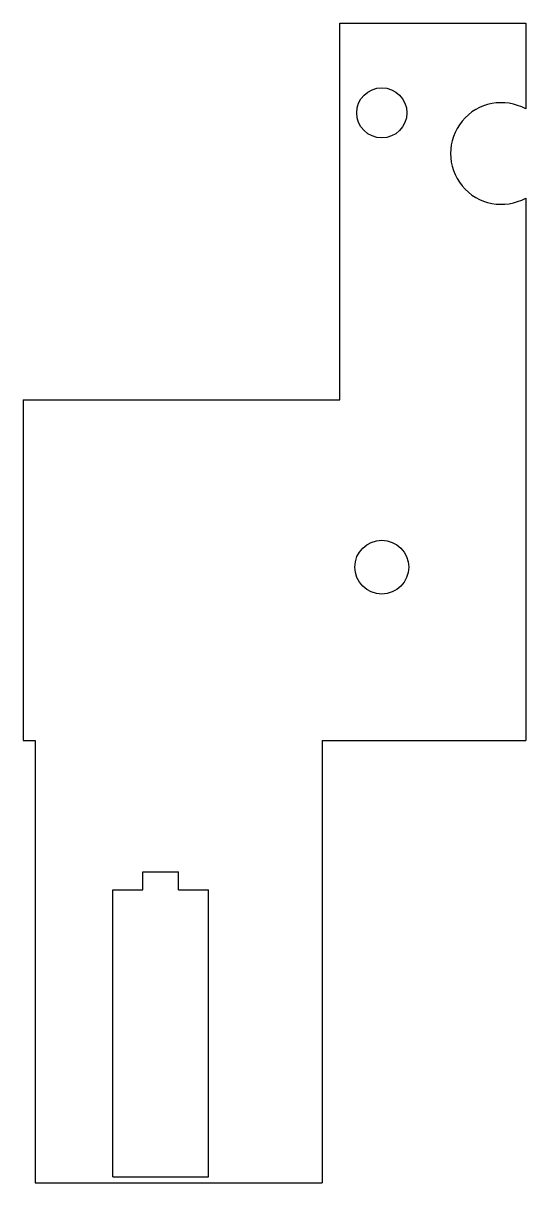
# Model space of a CAD drawing. Header units: millimetres. Extents: x 0 to 84, y 0 to 194.
import ezdxf

# ---------------------------------------------------------------- set-up
doc = ezdxf.new("R2010")
doc.units = ezdxf.units.MM

msp = doc.modelspace()

# ---------------------------------------------------------------- linework, layer by layer
at = {"layer": 'sheet_layer'}
for p, q in [((53, 194), (84.1, 194)), ((53, 131), (53, 194)), ((84.1, 194), (84.1, 179.646)), ((84.1, 164.754), (84.1, 74)), ((0, 131), (53, 131)), ((0, 131), (0, 74)), ((0, 74), (2, 74)), ((2, 74), (2, 0)), ((50, 74), (50, 0)), ((50, 74), (84.1, 74)), ((20, 49), (20, 52)), ((20, 52), (26, 52)), ((26, 49), (26, 52)), ((15, 49), (20, 49)), ((15, 1), (15, 49)), ((26, 49), (31, 49)), ((31, 1), (31, 49)), ((2, 0), (50, 0)), ((15, 1), (31, 1))]:
    msp.add_line(p, q, dxfattribs=at)
for centre, radius in [((60, 179), 4.2), ((60, 103), 4.5)]:
    msp.add_circle(centre, radius, dxfattribs=at)
msp.add_arc((80, 172.2), 8.5, 61.1608, -61.1608, dxfattribs=at)

doc.saveas('drawing.dxf')
